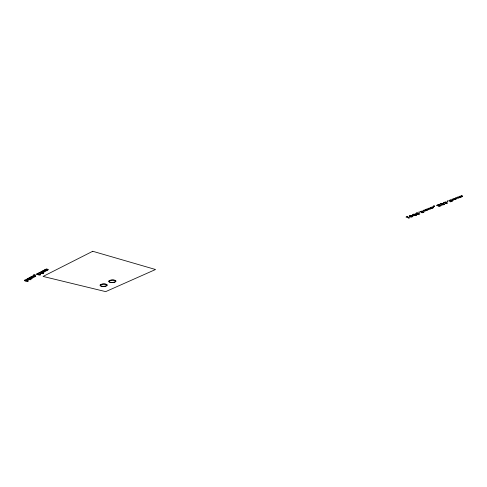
<?xml version="1.0" encoding="UTF-8"?>
<svg xmlns="http://www.w3.org/2000/svg" width="487" height="487" viewBox="0 0 487 487"><rect width="100%" height="100%" fill="white"/><g stroke="black" fill="none" stroke-linecap="round" stroke-linejoin="round"><path stroke-width="0.73" d="M31.138 276.872L32.909 277.827L30.535 278.832L28.264 278.296L29.08 277.876L31.491 278.339L29.25 277.791L30.078 277.365L32.471 277.834L30.249 277.273L31.959 276.397L34.37 276.86L32.136 276.306L32.97 275.873L35.356 276.354L33.14 275.788L33.962 275.362L35.837 276.056L33.408 277.359L31.065 276.853M43.623 270.388C44.585 270.188 46.843 271.429 46.32 270.632L48.426 269.609L46.551 268.879L45.699 269.323L47.927 269.914L45.522 269.414L44.658 269.859L46.898 270.443L44.475 269.95L42.704 270.863L44.926 271.454L42.527 270.955L41.669 271.399L43.909 271.971L41.492 271.49L40.64 271.923L42.923 272.483L45.376 271.442L43.55 270.425M40.5 274.351L40.494 274.845L39.112 275.033L36.568 274.358L36.671 273.931L38.327 273.767L40.5 274.351M452.49 200.827L450.694 201.837L449.988 201.752L450.238 201.046L448.783 201.003L448.795 200.614L450.7 199.889L451.431 199.993L451.059 200.851L452.49 200.827M43.343 272.897L43.337 273.396L41.949 273.584L39.404 272.897L39.514 272.464L41.17 272.306L43.343 272.897M434.234 206.098L433.978 206.518L434.574 206.05L433.333 206.031L434.234 206.098M426.758 210.25L425.084 210.92C424.804 211.723 424.074 211.066 423.288 210.469C422.686 210.548 424.731 209.459 424.999 210.841L426.186 210.421L425.114 209.794C424.165 209.946 426.563 208.746 426.728 210.171L427.951 209.763L426.837 209.112C426.119 209.154 428.268 208.113 428.53 209.629L426.758 210.25M443.736 202.574L443.73 202.957L445.179 203L444.941 203.7L447.425 203.109L447.425 202.787L445.995 202.805L446.354 201.959L443.736 202.574M431.829 208.29L430.137 208.966C429.881 209.794 429.09 209.081 428.347 208.515C427.732 208.594 429.796 207.486 430.051 208.886L431.251 208.46L430.185 207.827C429.23 207.986 431.64 206.762 431.799 208.211L433.028 207.803L431.926 207.139C431.202 207.188 433.363 206.123 433.613 207.663L431.829 208.29M455.424 199.171L453.659 199.871C453.263 200.754 452.673 200.023 451.875 199.39C451.242 199.5 453.379 198.288 453.58 199.792L454.828 199.347L453.799 198.678C452.916 198.866 455.296 197.545 455.4 199.086L456.684 198.653L455.613 197.959C454.864 198.039 457.11 196.864 457.287 198.519L455.424 199.171M460.769 197.101L458.985 197.813C458.565 198.702 457.999 197.972 457.202 197.326C456.562 197.442 458.724 196.206 458.906 197.734L460.166 197.284L459.144 196.608C458.157 196.791 460.665 195.451 460.745 197.022L462.041 196.584L460.982 195.884C460.227 195.963 462.486 194.763 462.65 196.444L460.769 197.101M409.397 217.89C406.767 218.815 409.811 217.433 406.621 216.946L406.036 217.08L407.765 216.411L407.418 216.776L409.397 217.89M24.435 280.232L24.35 280.64L25.519 281.09L28.24 281.102L28.228 280.628L27.187 280.25L24.435 280.232M27.175 278.82L27.083 279.234L28.252 279.69L30.985 279.702L30.973 279.221L29.932 278.844L27.175 278.82M440.029 204.99L438.744 206.025L441.307 205.63L439.499 206.263L438.02 206.062L439.231 204.857L438.562 204.717L436.608 205.398L438.763 204.595L440.029 204.99M443.359 203.706L442.068 204.741L444.637 204.345L442.823 204.984L441.338 204.777L442.567 203.566L441.898 203.426L439.925 204.114L442.099 203.298L443.359 203.706M35.234 275.039L33.67 274.912L35.234 275.039M412.343 216.271L412.069 216.794L410.9 216.812L409.677 216.118L409.999 215.601L410.888 215.504L412.343 216.271M25.988 279.422L26.663 279.471L25.988 279.422M38.284 273.091L38.96 273.146L38.284 273.091M421.827 212.028L421.639 212.697L422.339 212.776L424.043 212.125L422.619 211.845L422.911 211.041L420.372 211.626L420.391 211.997L421.827 212.028M422.497 211.955L422.211 212.569L423.647 212.222L422.497 211.955M422.406 211.419L421.931 211.924L420.792 211.541L421.876 211.09L422.406 211.419M445.867 202.921L445.532 203.572L447.011 203.213L445.867 202.921M450.925 200.967L450.578 201.618L452.07 201.259L450.925 200.967M445.818 202.355L445.295 202.884L444.168 202.482L445.307 202.014L445.818 202.355M450.889 200.394L450.353 200.93L449.233 200.516L450.378 200.047L450.889 200.394M414.851 214.621L413.609 215.224L412.921 214.712L414.047 214.195L414.851 214.621M418.035 213.391L416.781 214L416.099 213.483L417.231 212.959L418.035 213.391M412.879 216.191L412.166 216.837L410.602 217.05L409.171 216.112L409.871 215.558L411.661 215.382L412.879 216.191M413.207 214.262L412.483 214.804L412.751 215.382L414.595 215.607L416.677 215.138L413.847 215.284L415.466 214.621L415.295 214.201L413.207 214.262M416.391 213.032L415.661 213.574L415.922 214.158L417.767 214.383L419.855 213.909L417.018 214.055L418.65 213.391L418.479 212.965L416.391 213.032M418.96 212.028L419.52 212.119L418.96 212.028M447.322 201.034C446.628 201.77 448.795 200.778 447.322 201.034M92.743 251.28L43.081 276.433L105.691 291.628L155.53 269.512L92.743 251.28M40.506 272.41L39.691 272.495L40.865 273.17L43.179 273.365L40.506 272.41M37.663 273.871L36.848 273.956L38.029 274.625L40.336 274.814L37.663 273.871M28.149 278.765L27.351 278.844L28.538 279.489L30.827 279.672L28.149 278.765M25.409 280.171L24.612 280.256L25.805 280.896L28.088 281.072L25.409 280.171M101.339 286.24A3.665 1.26 -1.7 0 0 107.25 285.297A3.665 1.26 -1.7 0 0 102.3 284.061A3.665 1.26 -1.7 0 0 101.339 286.24M110.427 282.417A3.701 1.291 -1.9 0 0 116.028 281.176A3.701 1.291 -1.9 0 0 110.543 280.177A3.701 1.291 -1.9 0 0 110.427 282.417M101.582 286.137A3.281 1.126 -1.7 0 0 106.872 285.291A3.281 1.126 -1.7 0 0 102.44 284.183A3.281 1.126 -1.7 0 0 101.582 286.137M110.628 282.296A3.312 1.157 -1.9 0 0 115.638 281.182A3.312 1.157 -1.9 0 0 110.726 280.293A3.312 1.157 -1.9 0 0 110.628 282.296"/></g></svg>
